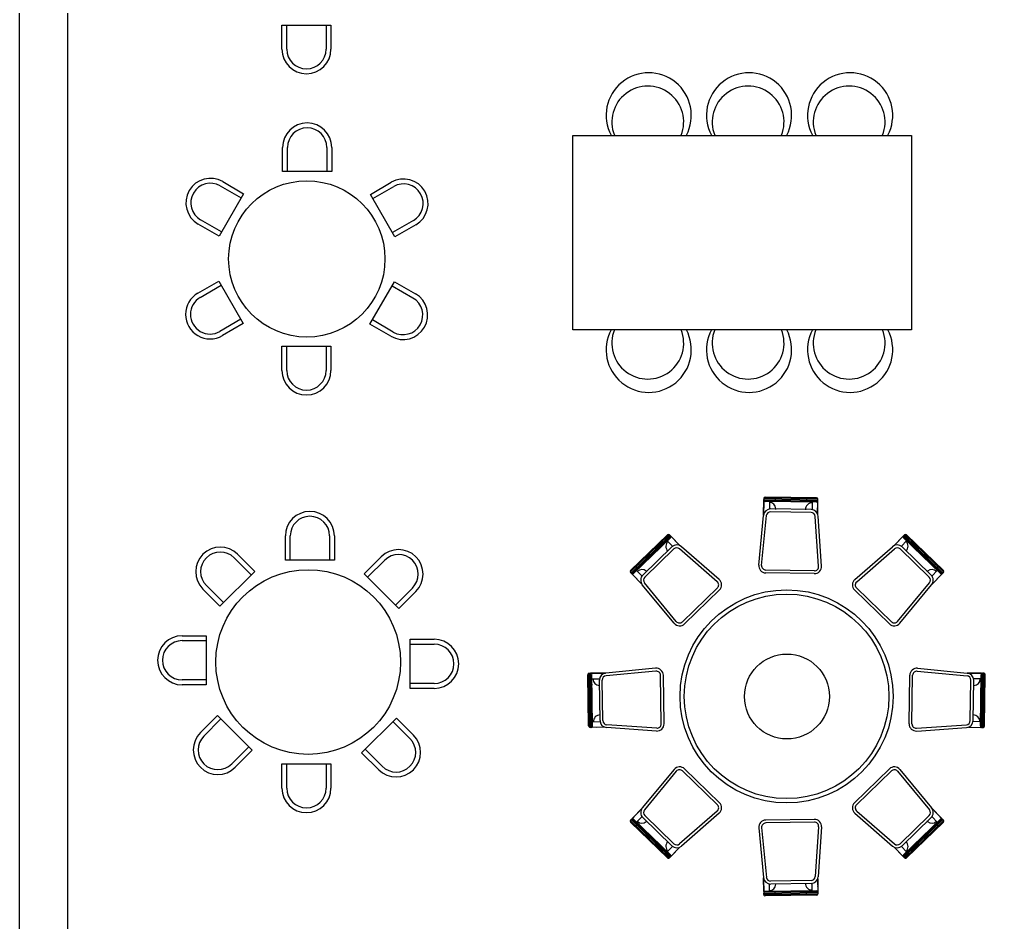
# Model space of a CAD drawing. Header units: inches. Extents: x 11.8 to 54.3, y 7.5 to 32.3.
# Drawn here: x 11.81 to 18.73, y 13.96 to 20.32 of the extents above; entities that cross this region are included whole.
import ezdxf

# ---------------------------------------------------------------- set-up
doc = ezdxf.new("R2010")
doc.units = ezdxf.units.IN
doc.header["$MEASUREMENT"] = 0
for name, color, linetype in [('02', 2, 'Continuous'), ('1', 1, 'Continuous'), ('4', 4, 'Continuous'), ('kadrbm', 4, 'Continuous')]:
    doc.layers.add(name, color=color, linetype=linetype)

# ---------------------------------------------------------------- blocks, each defined once
blk = doc.blocks.new('kadrbm')
at = {"layer": 'kadrbm', "color": 4}
blk.add_lwpolyline([(0, 0), (0, 24.7972), (21, 24.7972), (21, 0), (0, 0)], close=True, dxfattribs=at)
blk.add_lwpolyline([(20.6631, 0.3257), (20.6631, 24.4603), (0.3369, 24.4603), (0.3369, 0.3257), (20.6631, 0.3257)], dxfattribs=at)

msp = doc.modelspace()

# ---------------------------------------------------------------- linework, layer by layer
at = {"layer": '02'}
for p, q in [((13.6894, 20.1092), (13.6894, 20.2792)), ((13.9661, 20.2792), (13.9661, 20.1092)), ((13.6947, 19.2473), (13.6947, 19.4173)), ((13.9714, 19.4173), (13.9714, 19.2473)), ((13.2214, 19.1471), (13.3686, 19.0621)), ((14.2949, 19.0575), (14.4421, 19.1425)), ((13.2303, 18.8225), (13.083, 18.9075)), ((14.5805, 18.9029), (14.4332, 18.8179)), ((13.0804, 18.3624), (13.2276, 18.4474)), ((14.4306, 18.4429), (14.5778, 18.3579)), ((13.366, 18.2078), (13.2187, 18.1228)), ((14.4395, 18.1182), (14.2922, 18.2032)), ((13.6894, 17.848), (13.6894, 18.018)), ((13.9661, 18.018), (13.9661, 17.848)), ((13.714, 16.5127), (13.714, 16.6827)), ((13.9907, 16.6827), (13.9907, 16.5127)), ((13.319, 16.5293), (13.4392, 16.4091)), ((14.2584, 16.3917), (14.3786, 16.5119)), ((13.2436, 16.2134), (13.1233, 16.3336)), ((14.5742, 16.3162), (14.454, 16.196)), ((12.9525, 15.9458), (13.1225, 15.9458)), ((14.5577, 15.9212), (14.7277, 15.9212)), ((13.1225, 15.6691), (12.9525, 15.6691)), ((14.7277, 15.6445), (14.5577, 15.6445)), ((13.106, 15.274), (13.2262, 15.3943)), ((14.4366, 15.3769), (14.5568, 15.2566)), ((13.4218, 15.1986), (13.3016, 15.0784)), ((14.3612, 15.061), (14.241, 15.1812)), ((13.6894, 14.9076), (13.6894, 15.0776)), ((13.9661, 15.0776), (13.9661, 14.9076))]:
    msp.add_line(p, q, dxfattribs=at)
for centre, radius, start, end in [((13.8278, 20.1092), 0.1383, 180, 0), ((16.2372, 19.6432), 0.3, 332.12992, 207.87008), ((16.9435, 19.6432), 0.3, 332.12992, 207.87008), ((17.6549, 19.6432), 0.3, 332.12992, 207.87008), ((16.2305, 19.5966), 0.2529, 338.26426, 201.73574), ((16.9369, 19.5966), 0.2529, 338.26426, 201.73574), ((17.6482, 19.5966), 0.2529, 338.26426, 201.73574), ((13.8331, 19.4173), 0.1383, 0, 180), ((13.1522, 19.0273), 0.1383, 60, 240), ((14.5113, 19.0227), 0.1383, 300, 120), ((13.1496, 18.2426), 0.1383, 120, 300), ((14.5086, 18.238), 0.1383, 240, 60), ((16.2372, 17.9935), 0.3, 152.12992, 27.87008), ((16.2305, 18.0401), 0.2529, 158.26426, 21.73574), ((16.9435, 17.9935), 0.3, 152.12992, 27.87008), ((16.9369, 18.0401), 0.2529, 158.26426, 21.73574), ((17.6549, 17.9935), 0.3, 152.12992, 27.87008), ((17.6482, 18.0401), 0.2529, 158.26426, 21.73574), ((13.8278, 17.848), 0.1383, 180, 0), ((13.8524, 16.6827), 0.1383, 0, 180), ((13.2212, 16.4314), 0.1383, 45, 225), ((14.4764, 16.414), 0.1383, 315, 135), ((12.9525, 15.8074), 0.1383, 90, 270), ((14.7277, 15.7828), 0.1383, 270, 90), ((13.2038, 15.1762), 0.1383, 135, 315), ((14.459, 15.1588), 0.1383, 225, 45), ((13.8278, 14.9076), 0.1383, 180, 0)]:
    msp.add_arc(centre, radius, start, end, dxfattribs=at)
at = {"layer": '1'}
for p, q in [((17.4267, 16.9441), (17.047, 16.9498)), ((17.4184, 16.9513), (17.0576, 16.9567)), ((17.1278, 16.9556), (17.1274, 16.9251)), ((17.3481, 16.9523), (17.3477, 16.9218)), ((17.0457, 16.8303), (17.0473, 16.9387)), ((17.0471, 16.9263), (17.0457, 16.8293)), ((17.4272, 16.9277), (17.0468, 16.9334)), ((17.4273, 16.9355), (17.0469, 16.9412)), ((17.0475, 16.9468), (17.0473, 16.9363)), ((17.4179, 16.9208), (17.0571, 16.9262)), ((17.0873, 16.9257), (17.0865, 16.8735)), ((17.3878, 16.9212), (17.387, 16.8681)), ((17.4264, 16.8358), (17.4278, 16.9302)), ((17.4266, 16.8356), (17.4279, 16.9206)), ((17.428, 16.9306), (17.4282, 16.9411)), ((17.0319, 16.4756), (17.0652, 16.8258)), ((17.3801, 16.8487), (17.0955, 16.8529)), ((17.4335, 16.4697), (17.4095, 16.8207)), ((16.3794, 16.6916), (16.1069, 16.4271)), ((16.3684, 16.6907), (16.1095, 16.4395)), ((16.386, 16.6859), (16.1129, 16.4209)), ((16.3914, 16.6803), (16.1183, 16.4153)), ((16.3899, 16.683), (16.3826, 16.6905)), ((16.4558, 16.6148), (16.39, 16.6825)), ((16.4561, 16.6148), (16.3969, 16.6758)), ((17.9648, 16.6148), (18.024, 16.6758)), ((17.9651, 16.6148), (18.0309, 16.6825)), ((18.0295, 16.6803), (18.3025, 16.4153)), ((18.031, 16.683), (18.0383, 16.6905)), ((18.0349, 16.6859), (18.308, 16.4209)), ((18.0415, 16.6916), (18.314, 16.4271)), ((18.0524, 16.6907), (18.3114, 16.4395)), ((16.3897, 16.6688), (16.1308, 16.4176)), ((16.318, 16.6418), (16.3393, 16.6199)), ((16.3681, 16.6479), (16.4051, 16.6097)), ((18.0528, 16.6479), (18.0158, 16.6097)), ((18.0312, 16.6688), (18.2901, 16.4176)), ((18.1029, 16.6418), (18.0816, 16.6199)), ((16.4139, 16.5911), (16.2097, 16.3929)), ((16.7196, 16.3609), (16.4545, 16.5922)), ((17.7013, 16.3609), (17.9664, 16.5922)), ((18.007, 16.5911), (18.2112, 16.3929)), ((16.1599, 16.4884), (16.1812, 16.4665)), ((18.2609, 16.4884), (18.2397, 16.4665)), ((16.1093, 16.4253), (16.1166, 16.4178)), ((16.1905, 16.3416), (16.1149, 16.4195)), ((16.1236, 16.4106), (16.1912, 16.341)), ((16.1524, 16.4386), (16.1888, 16.4011)), ((17.4031, 16.4377), (17.0613, 16.4428)), ((18.2973, 16.4106), (18.2297, 16.341)), ((18.2304, 16.3416), (18.306, 16.4195)), ((18.2685, 16.4386), (18.2321, 16.4011)), ((18.3116, 16.4253), (18.3043, 16.4178)), ((16.4315, 16.0812), (16.2074, 16.3522)), ((17.9894, 16.0812), (18.2135, 16.3522)), ((16.7208, 16.3168), (16.4755, 16.0787)), ((17.7001, 16.3168), (17.9454, 16.0787)), ((15.8144, 15.3451), (15.809, 15.7058)), ((15.8215, 15.3367), (15.8158, 15.7164)), ((15.8188, 15.716), (15.8293, 15.7162)), ((15.8301, 15.3361), (15.8244, 15.7166)), ((15.9354, 15.7178), (15.8269, 15.7162)), ((15.838, 15.3362), (15.8323, 15.7167)), ((15.8367, 15.7159), (15.9338, 15.7173)), ((15.8423, 15.3451), (15.8369, 15.7059)), ((16.2874, 15.7311), (15.9373, 15.6979)), ((18.1279, 15.7311), (18.4781, 15.6979)), ((18.48, 15.7178), (18.5885, 15.7162)), ((18.5786, 15.7159), (18.4816, 15.7173)), ((18.5731, 15.3451), (18.5785, 15.7059)), ((18.5774, 15.3362), (18.5831, 15.7167)), ((18.5852, 15.3361), (18.5909, 15.7166)), ((18.5965, 15.716), (18.586, 15.7162)), ((18.5938, 15.3367), (18.5995, 15.7164)), ((18.601, 15.3451), (18.6064, 15.7058)), ((15.81, 15.6356), (15.8405, 15.6361)), ((15.8373, 15.6758), (15.8895, 15.6765)), ((15.9144, 15.383), (15.9101, 15.6676)), ((16.3253, 15.3599), (16.3202, 15.7017)), ((18.09, 15.3599), (18.0951, 15.7017)), ((18.501, 15.383), (18.5052, 15.6676)), ((18.578, 15.6758), (18.5258, 15.6765)), ((18.6053, 15.6356), (18.5748, 15.6361)), ((15.8133, 15.4153), (15.8438, 15.4158)), ((15.8418, 15.3753), (15.895, 15.376)), ((18.5735, 15.3753), (18.5204, 15.376)), ((18.602, 15.4153), (18.5715, 15.4158)), ((15.835, 15.3354), (15.8245, 15.3352)), ((15.9273, 15.3366), (15.8328, 15.3352)), ((15.9274, 15.3364), (15.8424, 15.3351)), ((16.2933, 15.3296), (15.9423, 15.3535)), ((18.122, 15.3296), (18.473, 15.3535)), ((18.4879, 15.3364), (18.5729, 15.3351)), ((18.4881, 15.3366), (18.5825, 15.3352)), ((18.5803, 15.3354), (18.5908, 15.3352)), ((16.4315, 15.0261), (16.2074, 14.7551)), ((16.7208, 14.7905), (16.4755, 15.0285)), ((17.7001, 14.7905), (17.9454, 15.0285)), ((17.9894, 15.0261), (18.2135, 14.7551)), ((16.1905, 14.7657), (16.1149, 14.6878)), ((16.1236, 14.6967), (16.1912, 14.7663)), ((16.7196, 14.7464), (16.4545, 14.5151)), ((17.7013, 14.7464), (17.9664, 14.5151)), ((18.2973, 14.6967), (18.2297, 14.7663)), ((18.2304, 14.7657), (18.306, 14.6878)), ((16.3794, 14.4157), (16.1069, 14.6802)), ((16.1093, 14.682), (16.1166, 14.6895)), ((16.3684, 14.4166), (16.1095, 14.6678)), ((16.386, 14.4214), (16.1129, 14.6864)), ((16.3914, 14.427), (16.1183, 14.692)), ((16.3897, 14.4384), (16.1308, 14.6897)), ((16.1524, 14.6687), (16.1888, 14.7062)), ((16.4139, 14.5162), (16.2097, 14.7144)), ((17.4031, 14.6675), (17.0613, 14.6624)), ((18.007, 14.5162), (18.2112, 14.7144)), ((18.0295, 14.427), (18.3025, 14.692)), ((18.0312, 14.4384), (18.2901, 14.6897)), ((18.0349, 14.4214), (18.308, 14.6864)), ((18.0415, 14.4157), (18.314, 14.6802)), ((18.0524, 14.4166), (18.3114, 14.6678)), ((18.2685, 14.6687), (18.2321, 14.7062)), ((18.3116, 14.682), (18.3043, 14.6895)), ((16.1599, 14.6189), (16.1812, 14.6408)), ((17.0319, 14.6295), (17.0652, 14.2794)), ((17.4335, 14.6354), (17.4095, 14.2845)), ((18.2609, 14.6189), (18.2397, 14.6408)), ((16.318, 14.4655), (16.3393, 14.4874)), ((16.3681, 14.4594), (16.4051, 14.4976)), ((16.4558, 14.4925), (16.39, 14.4247)), ((16.4561, 14.4925), (16.3969, 14.4315)), ((17.9648, 14.4925), (18.024, 14.4315)), ((17.9651, 14.4925), (18.0309, 14.4247)), ((18.0528, 14.4594), (18.0158, 14.4976)), ((18.1029, 14.4655), (18.0816, 14.4874)), ((16.3899, 14.4243), (16.3826, 14.4168)), ((18.031, 14.4243), (18.0383, 14.4168)), ((17.0471, 14.1789), (17.0457, 14.2759)), ((17.0457, 14.2749), (17.0473, 14.1664)), ((17.3801, 14.2565), (17.0955, 14.2522)), ((17.4264, 14.2694), (17.4278, 14.175)), ((17.4266, 14.2696), (17.4279, 14.1846)), ((17.4179, 14.1844), (17.0571, 14.179)), ((17.0873, 14.1795), (17.0865, 14.2317)), ((17.3481, 14.1528), (17.3477, 14.1834)), ((17.3878, 14.184), (17.387, 14.2371)), ((17.4272, 14.1775), (17.0468, 14.1718)), ((17.4273, 14.1697), (17.0469, 14.164)), ((17.4267, 14.161), (17.047, 14.1554)), ((17.0475, 14.1584), (17.0473, 14.1689)), ((17.4184, 14.1539), (17.0576, 14.1485)), ((17.1278, 14.1496), (17.1274, 14.1801)), ((17.428, 14.1746), (17.4282, 14.164))]:
    msp.add_line(p, q, dxfattribs=at)
for centre, radius in [((17.2077, 15.5536), 0.72), ((17.2104, 15.5526), 0.2988)]:
    msp.add_circle(centre, radius, dxfattribs=at)
for centre, radius, start, end in [((17.0575, 16.9467), 0.01, 89.14263, 179.14263), ((17.4182, 16.9413), 0.01, 359.14263, 89.14263), ((17.0573, 16.9362), 0.01, 179.14263, 269.14263), ((17.0862, 16.8727), 0.046, 2.41335, 89.14263), ((17.3862, 16.869), 0.0462, 85.74275, 181.80822), ((17.418, 16.9308), 0.01, 269.14263, 359.14263), ((17.3862, 16.869), 0.0462, 25.4463, 28.36223), ((17.095, 16.8229), 0.03, 89.14263, 174.57835), ((17.0876, 16.8735), 0.0445, 355.46348, 358.10721), ((17.3796, 16.8187), 0.03, 3.90234, 89.14263), ((16.3754, 16.6836), 0.01, 44.14263, 134.14263), ((16.3827, 16.676), 0.01, 314.14263, 44.14263), ((18.0382, 16.676), 0.01, 135.85737, 225.85737), ((18.0455, 16.6836), 0.01, 45.85737, 135.85737), ((16.4039, 16.6099), 0.0462, 130.74275, 226.80822), ((16.4039, 16.6099), 0.0462, 70.4463, 73.36223), ((18.017, 16.6099), 0.0462, 106.63777, 109.5537), ((18.017, 16.6099), 0.0462, 313.19178, 49.25725), ((16.4348, 16.5696), 0.03, 48.90234, 134.14263), ((17.9861, 16.5696), 0.03, 45.85737, 131.09766), ((17.0618, 16.4728), 0.03, 174.57835, 269.14263), ((17.4035, 16.4677), 0.03, 269.14263, 3.90234), ((16.1165, 16.4323), 0.01, 134.14263, 224.14263), ((16.1238, 16.4248), 0.01, 224.14263, 314.14263), ((16.1891, 16.4003), 0.046, 47.41335, 134.14263), ((16.1896, 16.4019), 0.0445, 40.46348, 43.10721), ((18.2313, 16.4019), 0.0445, 136.89279, 139.53652), ((18.2318, 16.4003), 0.046, 45.85737, 132.58665), ((18.2971, 16.4248), 0.01, 225.85737, 315.85737), ((18.3044, 16.4323), 0.01, 315.85737, 45.85737), ((16.2306, 16.3714), 0.03, 134.14263, 219.57835), ((16.6999, 16.3383), 0.03, 314.14263, 48.90234), ((17.721, 16.3383), 0.03, 131.09766, 225.85737), ((18.1903, 16.3714), 0.03, 320.42165, 45.85737), ((16.4546, 16.1003), 0.03, 219.57835, 314.14263), ((17.9662, 16.1003), 0.03, 225.85737, 320.42165), ((15.819, 15.706), 0.01, 90.85737, 180.85737), ((15.8295, 15.7062), 0.01, 0.85737, 90.85737), ((16.2902, 15.7012), 0.03, 0.85737, 95.42165), ((18.1251, 15.7012), 0.03, 84.57835, 179.14263), ((18.5859, 15.7062), 0.01, 89.14263, 179.14263), ((18.5964, 15.706), 0.01, 359.14263, 89.14263), ((15.8903, 15.6768), 0.046, 180.85737, 267.58665), ((15.9401, 15.668), 0.03, 95.42165, 180.85737), ((18.4752, 15.668), 0.03, 359.14263, 84.57835), ((18.525, 15.6768), 0.046, 272.41335, 359.14263), ((15.8896, 15.6754), 0.0445, 271.89279, 274.53652), ((18.5258, 15.6754), 0.0445, 265.46348, 268.10721), ((15.894, 15.3768), 0.0462, 88.19178, 184.25725), ((15.9444, 15.3834), 0.03, 180.85737, 266.09766), ((16.2953, 15.3595), 0.03, 266.09766, 0.85737), ((18.12, 15.3595), 0.03, 179.14263, 273.90234), ((18.471, 15.3834), 0.03, 273.90234, 359.14263), ((18.5213, 15.3768), 0.0462, 355.74275, 91.80822), ((15.8244, 15.3452), 0.01, 180.85737, 270.85737), ((15.8323, 15.345), 0.01, 270.85737, 0.85737), ((15.894, 15.3768), 0.0462, 241.63777, 244.5537), ((18.5213, 15.3768), 0.0462, 295.4463, 298.36223), ((18.5831, 15.345), 0.01, 179.14263, 269.14263), ((18.591, 15.3452), 0.01, 269.14263, 359.14263), ((16.4546, 15.007), 0.03, 45.85737, 140.42165), ((17.9662, 15.007), 0.03, 39.57835, 134.14263), ((16.2306, 14.7359), 0.03, 140.42165, 225.85737), ((16.6999, 14.769), 0.03, 311.09766, 45.85737), ((17.721, 14.769), 0.03, 134.14263, 228.90234), ((18.1903, 14.7359), 0.03, 314.14263, 39.57835), ((16.1165, 14.675), 0.01, 135.85737, 225.85737), ((16.1238, 14.6825), 0.01, 45.85737, 135.85737), ((16.1891, 14.707), 0.046, 225.85737, 312.58665), ((16.1896, 14.7054), 0.0445, 316.89279, 319.53652), ((17.4035, 14.6375), 0.03, 356.09766, 90.85737), ((18.2313, 14.7054), 0.0445, 220.46348, 223.10721), ((18.2318, 14.707), 0.046, 227.41335, 314.14263), ((18.2971, 14.6825), 0.01, 44.14263, 134.14263), ((18.3044, 14.675), 0.01, 314.14263, 44.14263), ((17.0618, 14.6324), 0.03, 90.85737, 185.42165), ((16.4039, 14.4974), 0.0462, 133.19178, 229.25725), ((18.017, 14.4974), 0.0462, 310.74275, 46.80822), ((16.4348, 14.5377), 0.03, 225.85737, 311.09766), ((17.9861, 14.5377), 0.03, 228.90234, 314.14263), ((16.3754, 14.4237), 0.01, 225.85737, 315.85737), ((16.3827, 14.4313), 0.01, 315.85737, 45.85737), ((16.4039, 14.4974), 0.0462, 286.63777, 289.5537), ((18.017, 14.4974), 0.0462, 250.4463, 253.36223), ((18.0382, 14.4313), 0.01, 134.14263, 224.14263), ((18.0455, 14.4237), 0.01, 224.14263, 314.14263), ((17.095, 14.2822), 0.03, 185.42165, 270.85737), ((17.3796, 14.2865), 0.03, 270.85737, 356.09766), ((17.0862, 14.2325), 0.046, 270.85737, 357.58665), ((17.0876, 14.2317), 0.0445, 1.89279, 4.53652), ((17.3862, 14.2362), 0.0462, 178.19178, 274.25725), ((17.418, 14.1744), 0.01, 0.85737, 90.85737), ((17.3862, 14.2362), 0.0462, 331.63777, 334.5537), ((17.0573, 14.169), 0.01, 90.85737, 180.85737), ((17.0575, 14.1585), 0.01, 180.85737, 270.85737), ((17.4182, 14.1639), 0.01, 270.85737, 0.85737)]:
    msp.add_arc(centre, radius, start, end, dxfattribs=at)
at = {"layer": '4'}
for p, q in [((13.655, 20.1092), (13.655, 20.2792)), ((13.655, 20.2792), (14.0006, 20.2792)), ((14.0006, 20.2792), (14.0006, 20.1092)), ((15.7032, 19.5029), (18.0877, 19.5029)), ((15.7032, 18.1337), (15.7032, 19.5029)), ((18.0877, 19.5029), (18.0877, 18.1337)), ((13.6603, 19.2473), (13.6603, 19.4173)), ((14.0059, 19.4173), (14.0059, 19.2473)), ((14.0059, 19.2473), (13.6603, 19.2473)), ((13.2386, 19.1769), (13.3858, 19.0919)), ((14.2777, 19.0874), (14.4249, 19.1724)), ((13.3858, 19.0919), (13.213, 18.7926)), ((14.4505, 18.7881), (14.2777, 19.0874)), ((13.213, 18.7926), (13.0658, 18.8776)), ((14.5977, 18.8731), (14.4505, 18.7881)), ((13.0632, 18.3923), (13.2104, 18.4773)), ((13.2104, 18.4773), (13.3832, 18.178)), ((14.275, 18.1734), (14.4478, 18.4727)), ((14.4478, 18.4727), (14.595, 18.3877)), ((13.3832, 18.178), (13.236, 18.093)), ((14.4222, 18.0884), (14.275, 18.1734)), ((18.0877, 18.1337), (15.7032, 18.1337)), ((13.655, 18.018), (14.0006, 18.018)), ((13.655, 17.848), (13.655, 18.018)), ((14.0006, 18.018), (14.0006, 17.848)), ((17.012, 16.4775), (17.0452, 16.8277)), ((17.3804, 16.8687), (17.0958, 16.8729)), ((17.4534, 16.4711), (17.4295, 16.8221)), ((13.6796, 16.5127), (13.6796, 16.6827)), ((14.0252, 16.6827), (14.0252, 16.5127)), ((16.4, 16.6055), (16.1957, 16.4072)), ((16.7328, 16.376), (16.4677, 16.6073)), ((17.6881, 16.376), (17.9532, 16.6073)), ((18.0209, 16.6055), (18.2252, 16.4072)), ((13.3434, 16.5536), (13.4636, 16.4334)), ((14.234, 16.416), (14.3542, 16.5362)), ((14.0252, 16.5127), (13.6796, 16.5127)), ((13.4636, 16.4334), (13.2192, 16.189)), ((14.4784, 16.1716), (14.234, 16.416)), ((17.4028, 16.4177), (17.061, 16.4228)), ((16.4161, 16.0684), (16.192, 16.3395)), ((18.0048, 16.0684), (18.2289, 16.3395)), ((13.2192, 16.189), (13.099, 16.3093)), ((14.5986, 16.2919), (14.4784, 16.1716)), ((16.7347, 16.3024), (16.4895, 16.0644)), ((17.6861, 16.3024), (17.9314, 16.0644)), ((12.9525, 15.9802), (13.1225, 15.9802)), ((13.1225, 15.9802), (13.1225, 15.6346)), ((14.5577, 15.61), (14.5577, 15.9556)), ((14.5577, 15.9556), (14.7277, 15.9556)), ((16.2855, 15.751), (15.9354, 15.7178)), ((18.1298, 15.751), (18.48, 15.7178)), ((13.1225, 15.6346), (12.9525, 15.6346)), ((15.8944, 15.3827), (15.8901, 15.6673)), ((16.3453, 15.3602), (16.3402, 15.702)), ((18.07, 15.3602), (18.0751, 15.702)), ((18.521, 15.3827), (18.5252, 15.6673)), ((14.7277, 15.61), (14.5577, 15.61)), ((13.0816, 15.2984), (13.2018, 15.4186)), ((13.2018, 15.4186), (13.4462, 15.1742)), ((14.2166, 15.1568), (14.461, 15.4012)), ((14.461, 15.4012), (14.5812, 15.281)), ((16.2919, 15.3096), (15.941, 15.3335)), ((18.1234, 15.3096), (18.4744, 15.3335)), ((13.4462, 15.1742), (13.326, 15.054)), ((14.3368, 15.0366), (14.2166, 15.1568)), ((13.655, 15.0776), (14.0006, 15.0776)), ((13.655, 14.9076), (13.655, 15.0776)), ((14.0006, 15.0776), (14.0006, 14.9076)), ((16.4161, 15.0389), (16.192, 14.7678)), ((16.7347, 14.8049), (16.4895, 15.0429)), ((17.6861, 14.8049), (17.9314, 15.0429)), ((18.0048, 15.0389), (18.2289, 14.7678)), ((16.4, 14.5018), (16.1957, 14.7001)), ((16.7328, 14.7313), (16.4677, 14.5)), ((17.4028, 14.6875), (17.061, 14.6824)), ((17.6881, 14.7313), (17.9532, 14.5)), ((18.0209, 14.5018), (18.2252, 14.7001)), ((17.012, 14.6277), (17.0452, 14.2775)), ((17.4534, 14.6341), (17.4295, 14.2831)), ((17.3804, 14.2365), (17.0958, 14.2323))]:
    msp.add_line(p, q, dxfattribs=at)
for centre, radius in [((13.8304, 18.6327), 0.55), ((13.8401, 15.7951), 0.65), ((17.2077, 15.5536), 0.75)]:
    msp.add_circle(centre, radius, dxfattribs=at)
for centre, radius, start, end in [((13.8278, 20.1092), 0.1728, 180, 0), ((13.8331, 19.4173), 0.1728, 0, 180), ((13.1522, 19.0273), 0.1728, 60, 240), ((14.5113, 19.0227), 0.1728, 300, 120), ((13.1496, 18.2426), 0.1728, 120, 300), ((14.5086, 18.238), 0.1728, 240, 60), ((13.8278, 17.848), 0.1728, 180, 0), ((13.8524, 16.6827), 0.1728, 0, 180), ((17.095, 16.8229), 0.05, 89.14263, 174.57835), ((17.3796, 16.8187), 0.05, 3.90234, 89.14263), ((13.2212, 16.4314), 0.1728, 45, 225), ((16.4348, 16.5696), 0.05, 48.90234, 134.14263), ((17.9861, 16.5696), 0.05, 45.85737, 131.09766), ((14.4764, 16.414), 0.1728, 315, 135), ((17.0618, 16.4728), 0.05, 174.57835, 269.14263), ((17.4035, 16.4677), 0.05, 269.14263, 3.90234), ((16.2306, 16.3714), 0.05, 134.14263, 219.57835), ((18.1903, 16.3714), 0.05, 320.42165, 45.85737), ((16.6999, 16.3383), 0.05, 314.14263, 48.90234), ((17.721, 16.3383), 0.05, 131.09766, 225.85737), ((16.4546, 16.1003), 0.05, 219.57835, 314.14263), ((17.9662, 16.1003), 0.05, 225.85737, 320.42165), ((12.9525, 15.8074), 0.1728, 90, 270), ((14.7277, 15.7828), 0.1728, 270, 90), ((15.9401, 15.668), 0.05, 95.42165, 180.85737), ((16.2902, 15.7012), 0.05, 0.85737, 95.42165), ((18.1251, 15.7012), 0.05, 84.57835, 179.14263), ((18.4752, 15.668), 0.05, 359.14263, 84.57835), ((15.9444, 15.3834), 0.05, 180.85737, 266.09766), ((16.2953, 15.3595), 0.05, 266.09766, 0.85737), ((18.12, 15.3595), 0.05, 179.14263, 273.90234), ((18.471, 15.3834), 0.05, 273.90234, 359.14263), ((13.2038, 15.1762), 0.1728, 135, 315), ((14.459, 15.1588), 0.1728, 225, 45), ((16.4546, 15.007), 0.05, 45.85737, 140.42165), ((17.9662, 15.007), 0.05, 39.57835, 134.14263), ((13.8278, 14.9076), 0.1728, 180, 0), ((16.6999, 14.769), 0.05, 311.09766, 45.85737), ((17.721, 14.769), 0.05, 134.14263, 228.90234), ((16.2306, 14.7359), 0.05, 140.42165, 225.85737), ((18.1903, 14.7359), 0.05, 314.14263, 39.57835), ((17.0618, 14.6324), 0.05, 90.85737, 185.42165), ((17.4035, 14.6375), 0.05, 356.09766, 90.85737), ((16.4348, 14.5377), 0.05, 225.85737, 311.09766), ((17.9861, 14.5377), 0.05, 228.90234, 314.14263), ((17.095, 14.2822), 0.05, 185.42165, 270.85737), ((17.3796, 14.2865), 0.05, 270.85737, 356.09766)]:
    msp.add_arc(centre, radius, start, end, dxfattribs=at)

# ---------------------------------------------------------------- block references
at = {"layer": 'kadrbm'}
msp.add_blockref('kadrbm', (11.8092, 7.5012), dxfattribs=at)

doc.saveas('drawing.dxf')
